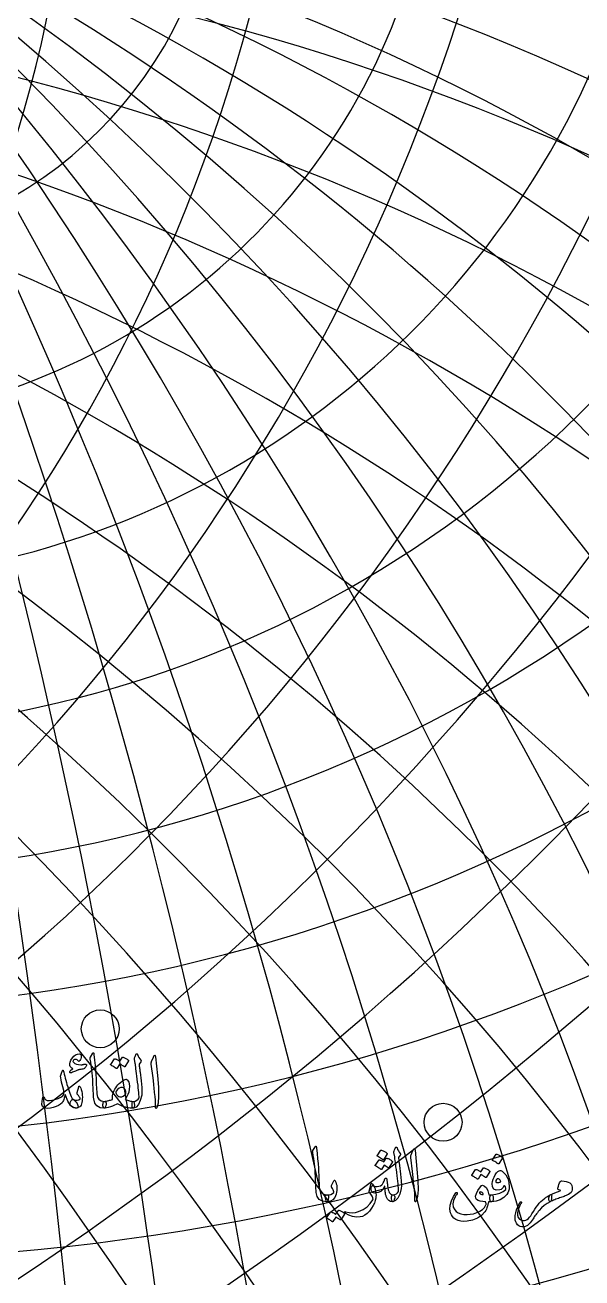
# Model space of a CAD drawing. Header units: millimetres. Extents: x -92 to 92, y -92 to 120.
# Drawn here: x 8.04 to 28.26, y 35.02 to 80.46 of the extents above; entities that cross this region are included whole.
import ezdxf

# ---------------------------------------------------------------- set-up
doc = ezdxf.new("R2010")
doc.units = ezdxf.units.MM
for name, color, linetype in [('ENGRAVE', 7, 'Continuous'), ('ENGRAVE_FINE', 8, 'Continuous'), ('TEXT', 5, 'Continuous')]:
    doc.layers.add(name, color=color, linetype=linetype)

msp = doc.modelspace()

# ---------------------------------------------------------------- linework, layer by layer
at = {"layer": 'ENGRAVE'}
for centre, radius in [((0, 0), 92.5), ((0, 0), 90.23375), ((0, 0), 86.025), ((0, 0), 86.025), ((10.773127171723075, 44.05867304781611), 0.6882), ((23.21578284973521, 40.66995428873545), 0.6882)]:
    msp.add_circle(centre, radius, dxfattribs=at)
for centre, radius, start, end in [((-15.168528515445692, 5.0011889793700714e-15), 87.3520742874712, 279.99999983752946, 80.00000016247054), ((-72.18354577202558, 9.758659094876748e-15), 112.29766206480934, 309.9999999658587, 50.000000034141294), ((-49.66655690703753, 2.7075026651397943e-15), 99.33311381407509, 299.99999995038047, 60.00000004961953), ((-31.31053940275002, 0), 91.5458928772403, 289.99999992129074, 70.00000007870972), ((-236.35174500858395, -1.7136434653381935e-14), 251.52027352402965, 339.99999998957287, 20.00000001042713), ((-148.9996707211126, 2.1097849161522048e-15), 172.04999999999993, 329.99999998346016, 30.000000016539843), ((-102.52060280291674, 5.6538157364751155e-15), 133.8311422056668, 319.9999999759614, 40.00000002403863), ((0, 87.35207428747125), 15.168528515445729, 189.9999998375299, 350.0000001624701), ((0, 91.54589287724035), 31.310539402750052, 199.99999992129074, 340.00000007870926), ((0, 99.33311381407499), 49.66655690703743, 209.99999995038047, 330.00000004962), ((-4.723730900634919e-15, 112.29766206480933), 72.18354577202557, 219.9999999658587, 320.0000000341413), ((-4.817300315426914e-15, 133.83114220566696), 102.5206028029169, 229.99999997596137, 310.0000000240386), ((-5.626093109739206e-15, 172.0499999999998), 148.99967072111247, 239.99999998346016, 300.00000001653984)]:
    msp.add_arc(centre, radius, start, end, dxfattribs=at)
at = {"layer": 'ENGRAVE_FINE'}
for centre, radius, start, end in [((-7.526212279817645, 8.119422323193695e-15), 86.3536015246665, 274.9999996725535, 85.00000032744651), ((-23.05032927888738, 3.0584866627739177e-15), 89.05963341977744, 284.9999998930846, 75.00000010691542), ((-60.23535347449013, -3.252574430796591e-15), 105.01713399820412, 304.9999999590866, 55.00000004091339), ((-40.114116292783706, 8.991473341385332e-15), 94.91808547874831, 294.9999999385643, 65.00000006143568), ((-321.0496707211125, 1.4094566040685736e-14), 332.3750768260682, 344.99999999232364, 15.000000007676363), ((-184.48120783683453, 2.6454588479979976e-15), 203.55249119069344, 334.9999999866411, 25.000000013358886), ((-122.85643227999053, -1.0298276959598388e-14), 149.98001059330508, 324.9999999799404, 35.00000002005959), ((-86.02499999999996, -1.1723341796468616e-14), 121.65772170314547, 314.99999997135205, 45.000000028647946), ((-39.741436187503396, 91.03672747718139), 49.66655690703753, 233.5833332837135, 353.583333382953), ((-42.01551294562116, 96.24601345049645), 60.23535347449034, 238.5833332924201, 348.5833333742469), ((-6.897616614894542, -3.0111054971237197), 86.35360152466649, 298.5833330058865, 108.58333366078), ((0, 89.05963341977744), 23.050329278887375, 194.99999989308458, 345.0000001069154), ((-44.928324499197046, 102.91846560708598), 72.18354577202545, 243.5833332991922, 343.5833333674748), ((-13.901640084243787, -6.068662150098609), 87.35207428747132, 303.5833331708634, 103.58333349580312), ((-48.67312015238095, 111.49676508595176), 86.02500000000009, 248.58333330468554, 338.583333361981), ((-21.125146129507776, -9.222032361257194), 89.05963341977743, 308.58333322641806, 98.58333344024845), ((6.897616614894488, 3.0111054971236766), 86.35360152466643, 118.58333300588606, 288.58333366078045), ((13.901640084243802, 6.068662150098621), 87.35207428747135, 123.5833331708634, 283.5833334958031), ((21.12514612950774, 9.22203236125717), 89.0596334197774, 128.58333322641806, 278.5833334402489), ((28.695456462856022, 12.526797518899356), 91.54589287724042, 133.58333325462377, 273.58333341204275), ((36.76375110690086, 16.04895418713696), 94.9180854787483, 138.5833332718978, 268.58333339476917), ((45.518363738590764, 19.870718093751716), 99.33311381407516, 143.58333328371396, 263.583333382953), ((55.2044454079305, 24.09910818681059), 105.01713399820419, 148.58333329241964, 258.5833333742469), ((66.15471450018525, 28.87937031206012), 112.29766206480939, 153.5833332991922, 253.58333336747432), ((78.84011867264003, 34.417093321256196), 121.65772170314563, 158.58333330468554, 248.58333336198098), ((93.95799466867241, 41.016694612257176), 133.8311422056669, 163.58333330929486, 243.58333335737166), ((112.59535833364276, 49.15270322460947), 149.9800105933053, 168.5833333132739, 238.58333335339262), ((136.55509121577236, 59.612154281255215), 172.05000000000027, 173.58333331679364, 233.58333334987333), ((169.07318010727076, 73.80769481125694), 203.55249119069325, 178.5833333199746, 228.58333334669192), ((-28.695456462855894, -12.526797518899333), 91.54589287724029, 313.58333325462377, 93.58333341204275), ((-216.61144580020107, -94.5601867434138), 251.52027352402973, 3.5833333229063555, 43.58333334376016), ((-169.07318010727133, -73.80769481125716), 203.55249119069384, 358.5833333199746, 48.583333346691916), ((-136.55509121577225, -59.61215428125522), 172.05000000000015, 353.58333331679364, 53.58333334987333), ((-112.59535833364265, -49.15270322460939), 149.98001059330514, 348.5833333132739, 58.58333335339262), ((-93.95799466867234, -41.01669461225713), 133.83114220566682, 343.58333330929486, 63.58333335737166), ((-78.84011867263983, -34.41709332125613), 121.65772170314541, 338.58333330468554, 68.58333336198143), ((-66.1547145001852, -28.879370312060082), 112.29766206480932, 333.5833332991922, 73.58333336747432), ((-55.204445407930365, -24.099108186810522), 105.01713399820405, 328.58333329241964, 78.58333337424688), ((-45.518363738590594, -19.87071809375166), 99.333113814075, 323.5833332837135, 83.58333338295301), ((-36.7637511069009, -16.04895418713698), 94.91808547874834, 318.5833332718978, 88.58333339476917), ((216.61144580020022, 94.56018674341345), 251.52027352402882, 183.58333332290636, 223.58333334376016), ((294.23532856105226, 128.4463409237675), 332.3750768260687, 188.58333332565712, 218.5833333410094), ((447.12453168464526, 195.18903563692598), 495.3982308124308, 193.58333332828192, 213.5833333383846), ((901.1466799841849, 393.38917677097555), 987.0261819587486, 198.58333333082714, 208.58333333583982), ((-901.1466799841866, -393.3891767709763), 987.0261819587504, 18.583333330827145, 28.583333335839825), ((-447.1245316846461, -195.18903563692638), 495.3982308124318, 13.583333328281924, 33.58333333838459), ((-294.23532856105163, -128.44634092376725), 332.3750768260681, 8.583333325657122, 38.58333334100939), ((0, 94.91808547874842), 40.11411629278382, 204.99999993856432, 335.0000000614357), ((-53.54349213115652, 122.65345113152831), 102.5206028029168, 253.58333330929486, 333.58333335737166), ((-60.00437106553624, 137.45355226620094), 122.85643227999017, 258.5833333132739, 328.5833333533931), ((4.943273563473953e-15, 105.01713399820437), 60.23535347449038, 214.9999999590866, 325.0000000409134), ((-68.83418664251228, 157.68023734527983), 148.99967072111264, 263.58333331679364, 323.5833333498733), ((-81.43778070426366, 186.55161361913161), 184.48120783683498, 268.5833333199746, 318.5833333466919), ((-4.689336718587448e-15, 121.65772170314547), 86.02499999999996, 224.99999997135205, 315.00000002864795), ((-100.62884889351231, 230.51308588444456), 236.35174500858386, 273.58333332290636, 313.58333334376016), ((-132.97743721920946, 304.6148270943921), 321.0496707211132, 278.5833333256571, 308.5833333410094), ((0, 149.98001059330494), 122.85643227999037, 234.9999999799404, 305.0000000200596), ((-198.20014113404963, 454.0221482995396), 487.872018532613, 283.5833333282819, 303.5833333383846), ((-394.89185951755303, 904.5889139044538), 983.2702493450466, 288.58333333082714, 298.5833333358398), ((3.220694911988998e-15, 203.55249119069376), 184.48120783683484, 244.99999998664111, 295.0000000133589)]:
    msp.add_arc(centre, radius, start, end, dxfattribs=at)
at = {"layer": 'TEXT'}
for points in [[(10.504, 43.1748), (10.5093, 43.1832), (10.5144, 43.1887), (10.519, 43.1915), (10.5234, 43.1915), (10.53, 43.1878), (10.5359, 43.1769), (10.5411, 43.1587), (10.5456, 43.1332), (10.5685, 42.926), (10.5872, 42.7343), (10.6018, 42.5583), (10.6122, 42.3978), (10.6189, 42.2606), (10.625, 42.1377), (10.6306, 42.0289), (10.6358, 41.9344), (10.6402, 41.8541), (10.6437, 41.788), (10.6464, 41.7362), (10.6483, 41.6985), (10.6729, 41.5858), (10.7273, 41.5029), (10.8116, 41.4498), (10.9258, 41.4266), (10.9575, 41.4183), (10.9778, 41.3988), (10.9866, 41.3683), (10.984, 41.3267), (10.971, 41.2611), (10.957, 41.2143), (10.9419, 41.1862), (10.9258, 41.1768), (10.7651, 41.198), (10.6469, 41.2615), (10.5709, 41.3673), (10.5373, 41.5154), (10.532, 41.5862), (10.5272, 41.6573), (10.5229, 41.7285), (10.5192, 41.7998), (10.5158, 41.8714), (10.5126, 41.9431), (10.5096, 42.015), (10.5067, 42.087), (10.5015, 42.2245), (10.4942, 42.3482), (10.4849, 42.4583), (10.4734, 42.5546), (10.4599, 42.6472), (10.4443, 42.7458), (10.4266, 42.8504), (10.4068, 42.9612), (10.4042, 42.9811), (10.4047, 42.9993), (10.4084, 43.0158), (10.4152, 43.0305)], [(10.1737, 42.6087), (10.1376, 42.602), (10.104, 42.5956), (10.073, 42.5895), (10.0447, 42.5838), (10.0191, 42.5782), (9.9965, 42.5727), (9.9768, 42.5671), (9.9601, 42.5616), (9.9431, 42.5552), (9.9226, 42.5473), (9.8987, 42.5379), (9.8713, 42.5269), (9.8404, 42.5141), (9.806, 42.4995), (9.7682, 42.4829), (9.727, 42.4644), (9.7101, 42.4589), (9.6957, 42.4589), (9.6838, 42.4644), (9.6742, 42.4755), (9.6685, 42.5028), (9.6846, 42.5345), (9.7226, 42.5708), (9.7825, 42.6115), (9.7367, 42.6375), (9.702, 42.6656), (9.6784, 42.6958), (9.6659, 42.7281), (9.6635, 42.7889), (9.6784, 42.855), (9.7106, 42.9263), (9.7603, 43.0028), (9.8194, 43.0713), (9.8803, 43.1186), (9.9429, 43.1448), (10.0072, 43.1499), (10.0431, 43.1408), (10.0676, 43.1221), (10.0806, 43.0937), (10.0822, 43.0555), (10.0759, 43.0142), (10.0655, 42.9764), (10.0509, 42.9421), (10.0322, 42.9112), (10.0135, 42.8895), (9.9961, 42.88), (9.9802, 42.8826), (9.9656, 42.8973), (9.949, 42.9194), (9.9295, 42.9355), (9.9073, 42.9457), (9.8824, 42.9501), (9.8562, 42.9501), (9.8331, 42.9445), (9.8132, 42.9334), (9.7963, 42.9168), (9.784, 42.8966), (9.7804, 42.8779), (9.7854, 42.8606), (9.7991, 42.8446), (9.8504, 42.8066), (9.9129, 42.7787), (9.9864, 42.7608), (10.0711, 42.753), (10.0784, 42.7533), (10.0867, 42.7541), (10.0958, 42.7554), (10.1057, 42.7572), (10.1166, 42.7594), (10.1283, 42.7617), (10.1409, 42.7642), (10.1543, 42.7669), (10.1689, 42.7696), (10.1821, 42.7721), (10.1938, 42.7745), (10.2043, 42.7766), (10.2134, 42.7784), (10.2216, 42.7797), (10.2287, 42.7805), (10.2348, 42.7808), (10.2462, 42.7796), (10.2556, 42.7759), (10.2629, 42.7699), (10.2681, 42.7614), (10.2714, 42.7532), (10.2729, 42.7454), (10.2728, 42.7379), (10.2709, 42.7308), (10.244, 42.6805), (10.2188, 42.6434), (10.1954, 42.6195), (10.1737, 42.6087)], [(11.5779, 43.0278), (11.5813, 43.0312), (11.5862, 43.0333), (11.5924, 43.034), (11.6001, 43.0333), (11.6274, 43.0231), (11.6538, 43.0118), (11.6794, 42.9995), (11.7041, 42.9861), (11.7282, 42.9716), (11.7517, 42.9556), (11.7746, 42.9383), (11.7971, 42.9195), (11.8014, 42.9138), (11.8033, 42.9077), (11.8028, 42.9013), (11.7999, 42.8946), (11.6667, 42.6837), (11.663, 42.6809), (11.6577, 42.6809), (11.6505, 42.6837), (11.6417, 42.6892), (11.6356, 42.6943), (11.6257, 42.7014), (11.612, 42.7103), (11.5945, 42.7211), (11.573, 42.734), (11.5474, 42.7492), (11.5175, 42.7667), (11.4835, 42.7863), (11.3781, 42.6226), (11.3732, 42.6176), (11.367, 42.6164), (11.3593, 42.619), (11.3503, 42.6254), (11.3425, 42.6309), (11.3302, 42.6393), (11.3134, 42.6504), (11.2921, 42.6642), (11.2659, 42.6809), (11.2345, 42.7003), (11.1979, 42.7225), (11.1561, 42.7475), (11.1517, 42.7516), (11.1498, 42.7558), (11.1504, 42.76), (11.1533, 42.7641), (11.2893, 42.9667), (11.2927, 42.9702), (11.2976, 42.9723), (11.3038, 42.973), (11.3115, 42.9723), (11.3347, 42.9647), (11.3573, 42.956), (11.3791, 42.946), (11.4003, 42.9348), (11.4207, 42.9226), (11.4405, 42.9095), (11.4596, 42.8955), (11.478, 42.8807)], [(12.0191, 43.0083), (12.0378, 43.0536), (12.0524, 43.0895), (12.0628, 43.116), (12.0691, 43.1332), (12.0739, 43.1441), (12.0802, 43.1519), (12.0878, 43.1566), (12.0968, 43.1582), (12.107, 43.1565), (12.1155, 43.1512), (12.1223, 43.1426), (12.1273, 43.1304), (12.1504, 43.0709), (12.178, 43.0174), (12.2101, 42.9697), (12.2467, 42.9279), (12.2569, 42.9145), (12.2598, 42.8994), (12.2555, 42.8826), (12.2439, 42.864), (12.1828, 42.778), (12.187, 42.7395), (12.1912, 42.7017), (12.1953, 42.6646), (12.1995, 42.6282), (12.2036, 42.5924), (12.2078, 42.5574), (12.212, 42.5231), (12.2161, 42.4894), (12.2545, 42.1779), (12.2779, 41.9344), (12.2864, 41.7589), (12.28, 41.6514), (12.2276, 41.4562), (12.1592, 41.3121), (12.0749, 41.219), (11.9747, 41.1768), (11.9719, 41.1768), (11.9692, 41.1768), (11.9664, 41.1768), (11.9636, 41.1768), (11.9471, 41.1924), (11.9365, 41.2282), (11.9319, 41.284), (11.9331, 41.36), (11.9357, 41.3881), (11.9435, 41.4085), (11.9565, 41.4214), (11.9747, 41.4266), (12.0451, 41.4406), (12.1037, 41.4661), (12.1506, 41.5031), (12.1856, 41.5515), (12.1833, 41.6096), (12.179, 41.6756), (12.1729, 41.7497), (12.1648, 41.8317), (12.155, 41.9214), (12.1436, 42.0184), (12.1307, 42.1226), (12.1162, 42.2341), (12.1029, 42.3437), (12.0906, 42.4422), (12.0793, 42.5296), (12.0691, 42.606), (12.0602, 42.6712), (12.0531, 42.7253), (12.0477, 42.7683), (12.0441, 42.8002), (12.0163, 42.9584), (12.0155, 42.974), (12.0156, 42.9875), (12.0168, 42.999), (12.0191, 43.0083)], [(12.7073, 43.0361), (12.7338, 43.0874), (12.7552, 43.1055), (12.7713, 43.0902), (12.7822, 43.0416), (12.8461, 42.3618), (12.884, 41.9445), (12.8925, 41.6111), (12.8715, 41.3617), (12.8211, 41.1963), (12.8119, 41.1827), (12.8037, 41.1754), (12.7966, 41.1744), (12.7906, 41.1796), (12.7857, 41.1878), (12.7822, 41.1983), (12.7801, 41.2113), (12.7795, 41.2268), (12.7795, 41.347), (12.7739, 41.4745), (12.7628, 41.6092), (12.7462, 41.7513), (12.7425, 41.7884), (12.7316, 41.8886), (12.7134, 42.052), (12.6879, 42.2785), (12.6268, 42.7808), (12.6254, 42.8075), (12.6268, 42.8321), (12.631, 42.8547), (12.6379, 42.8751)], [(9.4495, 42.4922), (9.4654, 42.4194), (9.4828, 42.3455), (9.5015, 42.2703), (9.5216, 42.1939), (9.5431, 42.1159), (9.566, 42.036), (9.5903, 41.9543), (9.616, 41.8706), (9.6678, 41.72), (9.7152, 41.607), (9.758, 41.5313), (9.7963, 41.4932), (9.8298, 41.4705), (9.8636, 41.4384), (9.8978, 41.3969), (9.9323, 41.3461), (9.9649, 41.2832), (9.9739, 41.2358), (9.9594, 41.2041), (9.9212, 41.1879), (9.7979, 41.2004), (9.6888, 41.2823), (9.5939, 41.4335), (9.5133, 41.6541), (9.5115, 41.6578), (9.5091, 41.6604), (9.506, 41.6619), (9.5022, 41.6625), (9.4994, 41.6619), (9.4966, 41.6604), (9.4939, 41.6578), (9.4911, 41.6541), (9.4833, 41.6184), (9.4737, 41.5806), (9.4625, 41.5407), (9.4495, 41.4987), (9.4352, 41.459), (9.4203, 41.4259), (9.4047, 41.3994), (9.3884, 41.3794), (9.3298, 41.3282), (9.2566, 41.283), (9.1688, 41.2436), (9.0665, 41.2101), (8.9624, 41.1853), (8.8723, 41.1748), (8.7959, 41.1784), (8.7335, 41.1963), (8.6801, 41.241), (8.6558, 41.3197), (8.6607, 41.4325), (8.6947, 41.5792), (8.6979, 41.5841), (8.7023, 41.5875), (8.7077, 41.5896), (8.7141, 41.5903), (8.7217, 41.5894), (8.728, 41.5868), (8.7328, 41.5825), (8.7363, 41.5764), (8.7495, 41.5457), (8.764, 41.5202), (8.78, 41.4999), (8.7973, 41.4849), (8.8514, 41.4647), (8.925, 41.4599), (9.0179, 41.4703), (9.1303, 41.496), (9.2502, 41.5345), (9.3433, 41.5778), (9.4097, 41.626), (9.4495, 41.6791), (9.456, 41.7329), (9.4453, 41.8248), (9.4172, 41.9549), (9.3718, 42.1231), (9.3499, 42.2117), (9.3371, 42.2834), (9.3332, 42.338), (9.3385, 42.3756), (9.3912, 42.5255), (9.3969, 42.5413), (9.403, 42.5525), (9.4094, 42.5593), (9.4162, 42.5616), (9.4245, 42.5572), (9.4328, 42.5442), (9.4411, 42.5225), (9.4495, 42.4922)], [(10.01, 41.5959), (9.9937, 41.6231), (9.9781, 41.6465), (9.9632, 41.6661), (9.949, 41.6819), (9.9387, 41.6954), (9.933, 41.711), (9.9318, 41.7287), (9.9351, 41.7485), (9.9934, 41.9594), (10.0015, 41.9778), (10.0121, 41.983), (10.0251, 41.975), (10.0405, 41.9538), (10.0638, 41.9089), (10.0835, 41.8546), (10.0998, 41.791), (10.1127, 41.718), (10.1201, 41.6479), (10.1231, 41.5792), (10.1215, 41.5119), (10.1155, 41.446), (10.1056, 41.3886), (10.0926, 41.3385), (10.0764, 41.2956), (10.0572, 41.2601), (10.0334, 41.2337), (10.001, 41.2129), (9.9599, 41.1976), (9.9101, 41.1879), (9.8591, 41.186), (9.8116, 41.1942), (9.7675, 41.2124), (9.727, 41.2407), (9.6956, 41.2766), (9.6791, 41.3177), (9.6775, 41.364), (9.6909, 41.4155), (9.7122, 41.4576), (9.7374, 41.4842), (9.7663, 41.4951), (9.7991, 41.4904), (9.8747, 41.4722), (9.9406, 41.4703), (9.9968, 41.4847), (10.0433, 41.5154), (10.0443, 41.5235), (10.0391, 41.5397), (10.0277, 41.5638), (10.01, 41.5959)], [(11.7111, 42.2286), (11.7151, 42.2285), (11.7187, 42.2282), (11.722, 42.2278), (11.725, 42.2272), (11.7277, 42.2264), (11.7305, 42.2254), (11.7333, 42.2243), (11.7361, 42.223), (11.7664, 42.1979), (11.7909, 42.164), (11.8094, 42.1215), (11.8221, 42.0704), (11.8327, 41.9665), (11.8283, 41.8657), (11.8091, 41.7681), (11.7749, 41.6736), (11.7648, 41.6514), (11.7541, 41.6292), (11.7426, 41.607), (11.7305, 41.5848), (11.7177, 41.5626), (11.7041, 41.5404), (11.6899, 41.5182), (11.675, 41.496), (11.7173, 41.4815), (11.7583, 41.4686), (11.7978, 41.4572), (11.836, 41.4474), (11.8727, 41.4393), (11.9081, 41.4332), (11.9421, 41.4289), (11.9747, 41.4266), (11.9872, 41.4222), (11.9969, 41.4092), (12.0038, 41.3876), (12.008, 41.3572), (12.0122, 41.2804), (12.008, 41.2247), (11.9955, 41.1902), (11.9747, 41.1768), (11.8557, 41.1775), (11.7208, 41.2046), (11.5699, 41.258), (11.4031, 41.3378), (11.347, 41.3114), (11.2844, 41.2851), (11.2152, 41.2587), (11.1394, 41.2323), (11.0636, 41.2081), (11.0028, 41.1907), (10.9568, 41.1803), (10.9258, 41.1768), (10.9101, 41.1807), (10.8966, 41.1921), (10.8852, 41.2112), (10.8758, 41.2379), (10.8722, 41.2531), (10.8699, 41.2684), (10.8688, 41.2837), (10.8689, 41.2989), (10.8698, 41.3142), (10.8713, 41.3295), (10.8733, 41.3447), (10.8758, 41.36), (10.8841, 41.3881), (10.8952, 41.4085), (10.9091, 41.4214), (10.9258, 41.4266), (10.9655, 41.4338), (11.0041, 41.4415), (11.0418, 41.4497), (11.0784, 41.4585), (11.1143, 41.4678), (11.1498, 41.4776), (11.185, 41.4879), (11.2199, 41.4987), (11.2147, 41.561), (11.2185, 41.6257), (11.2313, 41.6928), (11.2532, 41.7624), (11.2774, 41.8184), (11.3056, 41.8727), (11.3378, 41.9252), (11.3739, 41.976), (11.4144, 42.0251), (11.4596, 42.0725), (11.5095, 42.1181), (11.564, 42.162), (11.6065, 42.1911), (11.6452, 42.2119), (11.68, 42.2244), (11.7111, 42.2286)], [(11.5862, 41.9344), (11.5212, 41.9308), (11.4592, 41.906), (11.4005, 41.86), (11.3448, 41.7929), (11.3352, 41.7707), (11.3371, 41.7429), (11.3505, 41.7096), (11.3753, 41.6708), (11.4081, 41.6344), (11.4426, 41.6083), (11.4788, 41.5927), (11.5168, 41.5875), (11.5585, 41.5943), (11.6029, 41.6146), (11.65, 41.6484), (11.7, 41.6958), (11.696, 41.7887), (11.6757, 41.8595), (11.6391, 41.908), (11.5862, 41.9344)], [(18.5801, 39.7861), (18.5855, 39.7944), (18.5906, 39.8), (18.5952, 39.8028), (18.5996, 39.8028), (18.6062, 39.7991), (18.6121, 39.7882), (18.6173, 39.77), (18.6218, 39.7445), (18.6447, 39.5372), (18.6634, 39.3456), (18.678, 39.1695), (18.6884, 39.0091), (18.695, 38.8719), (18.7012, 38.749), (18.7068, 38.6402), (18.712, 38.5457), (18.7164, 38.4654), (18.7199, 38.3993), (18.7226, 38.3475), (18.7244, 38.3098), (18.7491, 38.1971), (18.8035, 38.1142), (18.8878, 38.0611), (19.0019, 38.0379), (19.0337, 38.0295), (19.054, 38.0101), (19.0628, 37.9796), (19.0602, 37.938), (19.0472, 37.8724), (19.0332, 37.8256), (19.0181, 37.7975), (19.0019, 37.7881), (18.8413, 37.8093), (18.7231, 37.8728), (18.6471, 37.9786), (18.6134, 38.1267), (18.6082, 38.1975), (18.6034, 38.2685), (18.5991, 38.3397), (18.5954, 38.4111), (18.592, 38.4826), (18.5888, 38.5544), (18.5858, 38.6263), (18.5829, 38.6983), (18.5777, 38.8358), (18.5704, 38.9595), (18.5611, 39.0696), (18.5496, 39.1659), (18.5361, 39.2584), (18.5205, 39.357), (18.5028, 39.4617), (18.483, 39.5724), (18.4804, 39.5924), (18.4809, 39.6106), (18.4846, 39.6271), (18.4913, 39.6418)], [(20.9611, 39.6557), (20.9646, 39.6592), (20.9694, 39.6612), (20.9757, 39.6619), (20.9833, 39.6612), (21.0106, 39.651), (21.0371, 39.6397), (21.0626, 39.6274), (21.0874, 39.6141), (21.1114, 39.5995), (21.1349, 39.5835), (21.1579, 39.5662), (21.1803, 39.5475), (21.1859, 39.5407), (21.1886, 39.5343), (21.1886, 39.5282), (21.1859, 39.5225), (21.0527, 39.3116), (21.0478, 39.3078), (21.0416, 39.3074), (21.0339, 39.3106), (21.0249, 39.3171), (21.0171, 39.3227), (21.0048, 39.331), (20.988, 39.3421), (20.9666, 39.356), (20.9405, 39.3726), (20.9091, 39.3921), (20.8725, 39.4143), (20.8307, 39.4392), (20.8251, 39.4434), (20.8223, 39.4476), (20.8223, 39.4517), (20.8251, 39.4559)], [(21.4356, 39.6196), (21.4544, 39.6649), (21.4689, 39.7008), (21.4793, 39.7273), (21.4856, 39.7445), (21.4904, 39.7554), (21.4967, 39.7632), (21.5043, 39.7679), (21.5133, 39.7695), (21.5236, 39.7677), (21.5321, 39.7625), (21.5388, 39.7539), (21.5438, 39.7417), (21.5669, 39.6822), (21.5945, 39.6286), (21.6266, 39.5809), (21.6632, 39.5391), (21.6734, 39.5258), (21.6764, 39.5107), (21.672, 39.4939), (21.6604, 39.4753), (21.5993, 39.3893), (21.6035, 39.3508), (21.6077, 39.313), (21.6118, 39.2759), (21.616, 39.2394), (21.6202, 39.2037), (21.6243, 39.1687), (21.6285, 39.1343), (21.6326, 39.1007), (21.671, 38.7892), (21.6944, 38.5457), (21.7029, 38.3702), (21.6965, 38.2626), (21.6441, 38.0675), (21.5758, 37.9234), (21.4915, 37.8303), (21.3912, 37.7881), (21.3884, 37.7881), (21.3857, 37.7881), (21.3829, 37.7881), (21.3801, 37.7881), (21.3636, 37.8037), (21.3531, 37.8395), (21.3484, 37.8953), (21.3496, 37.9713), (21.3522, 37.9994), (21.36, 38.0198), (21.373, 38.0327), (21.3912, 38.0379), (21.4616, 38.0519), (21.5203, 38.0774), (21.5671, 38.1144), (21.6021, 38.1627), (21.5998, 38.2208), (21.5955, 38.2869), (21.5894, 38.361), (21.5813, 38.443), (21.5715, 38.5327), (21.5601, 38.6296), (21.5472, 38.7339), (21.5327, 38.8454), (21.5194, 38.955), (21.5071, 39.0535), (21.4958, 39.1409), (21.4856, 39.2172), (21.4767, 39.2825), (21.4696, 39.3366), (21.4642, 39.3796), (21.4606, 39.4115), (21.4328, 39.5697), (21.432, 39.5853), (21.4322, 39.5988), (21.4334, 39.6103), (21.4356, 39.6196)], [(22.1238, 39.6474), (22.1504, 39.6987), (22.1717, 39.7167), (22.1878, 39.7015), (22.1987, 39.6529), (22.2626, 38.973), (22.3006, 38.5558), (22.3091, 38.2224), (22.2881, 37.973), (22.2376, 37.8075), (22.2284, 37.794), (22.2203, 37.7867), (22.2131, 37.7857), (22.2071, 37.7909), (22.2022, 37.799), (22.1987, 37.8096), (22.1967, 37.8226), (22.196, 37.8381), (22.196, 37.9583), (22.1904, 38.0857), (22.1793, 38.2205), (22.1627, 38.3625), (22.159, 38.3997), (22.1481, 38.4999), (22.1299, 38.6633), (22.1044, 38.8898), (22.0433, 39.3921), (22.042, 39.4188), (22.0433, 39.4434), (22.0475, 39.466), (22.0544, 39.4864)], [(21.1526, 39.3671), (21.156, 39.3706), (21.1609, 39.3726), (21.1671, 39.3733), (21.1748, 39.3726), (21.2021, 39.3624), (21.2285, 39.3511), (21.2541, 39.3388), (21.2788, 39.3255), (21.3029, 39.3109), (21.3264, 39.2949), (21.3493, 39.2776), (21.3718, 39.2589), (21.3761, 39.2531), (21.378, 39.2471), (21.3775, 39.2407), (21.3746, 39.2339), (21.2414, 39.023), (21.2377, 39.0202), (21.2324, 39.0202), (21.2252, 39.023), (21.2164, 39.0285), (21.2106, 39.0324), (21.2015, 39.0383), (21.1891, 39.0462), (21.1734, 39.0563), (21.1544, 39.0683), (21.1321, 39.082), (21.1065, 39.0974), (21.0776, 39.1146), (20.9805, 38.9592), (20.9757, 38.9554), (20.9694, 38.955), (20.9618, 38.9581), (20.9528, 38.9647), (20.945, 38.9703), (20.9327, 38.9786), (20.9158, 38.9897), (20.8945, 39.0036), (20.8683, 39.0202), (20.8369, 39.0396), (20.8003, 39.0618), (20.7585, 39.0868), (20.7542, 39.091), (20.7523, 39.0951), (20.7528, 39.0993), (20.7557, 39.1035), (20.8917, 39.3033), (20.8952, 39.3067), (20.9, 39.3088), (20.9063, 39.3095), (20.9139, 39.3088), (20.9333, 39.3016), (20.9524, 39.2939), (20.9714, 39.2857), (20.9902, 39.2769), (21.0087, 39.2675), (21.0267, 39.2571), (21.0441, 39.2459), (21.061, 39.2339)], [(25.1458, 39.5086), (25.1493, 39.5121), (25.1541, 39.5142), (25.1604, 39.5149), (25.168, 39.5142), (25.2219, 39.4923), (25.2728, 39.4656), (25.3204, 39.434), (25.365, 39.3976), (25.3694, 39.3921), (25.3713, 39.3865), (25.3707, 39.381), (25.3678, 39.3754), (25.2374, 39.1645), (25.2325, 39.1595), (25.2263, 39.1583), (25.2186, 39.1609), (25.2096, 39.1673), (25.2018, 39.1728), (25.1895, 39.1812), (25.1727, 39.1923), (25.1513, 39.2061), (25.1252, 39.2228), (25.0938, 39.2422), (25.0572, 39.2644), (25.0154, 39.2894), (25.0098, 39.2936), (25.007, 39.2977), (25.007, 39.3019), (25.0098, 39.306)], [(21.1415, 38.6456), (21.1538, 38.6407), (21.163, 38.6317), (21.169, 38.6185), (21.172, 38.6012), (21.1736, 38.5891), (21.1758, 38.5724), (21.1785, 38.551), (21.1817, 38.5249), (21.1854, 38.4943), (21.1897, 38.4593), (21.1945, 38.42), (21.1997, 38.3764), (21.2108, 38.2932), (21.2247, 38.2238), (21.2414, 38.1683), (21.2608, 38.1267), (21.2846, 38.0941), (21.3142, 38.0684), (21.3498, 38.0497), (21.3912, 38.0379), (21.4299, 38.025), (21.4544, 38.0032), (21.4646, 37.9723), (21.4606, 37.9324), (21.4439, 37.8693), (21.4273, 37.8242), (21.4106, 37.7971), (21.394, 37.7881), (21.3127, 37.7985), (21.2462, 37.8297), (21.1947, 37.8818), (21.1581, 37.9546), (21.1513, 37.9776), (21.1446, 38.0021), (21.1381, 38.0282), (21.1318, 38.0559), (21.1259, 38.0853), (21.121, 38.1166), (21.1169, 38.1498), (21.1137, 38.1849), (21.111, 38.2191), (21.1085, 38.2495), (21.1062, 38.276), (21.104, 38.2987), (21.1022, 38.3173), (21.1009, 38.3313), (21.1001, 38.3409), (21.0998, 38.3459), (21.0997, 38.3482), (21.0992, 38.3497), (21.0983, 38.3503), (21.0971, 38.3501), (21.0955, 38.3488), (21.0936, 38.3462), (21.0913, 38.3425), (21.0887, 38.3376), (21.0327, 38.2375), (20.9562, 38.1648), (20.8593, 38.1196), (20.7419, 38.1017), (20.6919, 38.1074), (20.6531, 38.1274), (20.6253, 38.1615), (20.6087, 38.2099), (20.6035, 38.2538), (20.6045, 38.2911), (20.6118, 38.3218), (20.6253, 38.3459), (20.642, 38.3627), (20.6586, 38.3716), (20.6753, 38.3724), (20.6919, 38.3653), (20.7063, 38.3556), (20.719, 38.3487), (20.7299, 38.3445), (20.7391, 38.3431), (20.8194, 38.3403), (20.8883, 38.3487), (20.9457, 38.3681), (20.9916, 38.3986), (21.0185, 38.4281), (21.0464, 38.4749), (21.0754, 38.5391), (21.1054, 38.6206), (21.1108, 38.6336), (21.1186, 38.6421), (21.1288, 38.6461), (21.1415, 38.6456)], [(24.6851, 39.0147), (24.6886, 39.0181), (24.6935, 39.0202), (24.6997, 39.0209), (24.7073, 39.0202), (24.7347, 39.01), (24.7611, 38.9987), (24.7867, 38.9864), (24.8114, 38.973), (24.8354, 38.9585), (24.8589, 38.9425), (24.8819, 38.9252), (24.9044, 38.9064), (24.9087, 38.9007), (24.9106, 38.8946), (24.9101, 38.8882), (24.9071, 38.8815), (24.7739, 38.6706), (24.7703, 38.6678), (24.7649, 38.6678), (24.7578, 38.6706), (24.749, 38.6761), (24.7429, 38.6812), (24.733, 38.6883), (24.7193, 38.6972), (24.7018, 38.708), (24.6803, 38.721), (24.6546, 38.7361), (24.6248, 38.7536), (24.5908, 38.7732), (24.4853, 38.6095), (24.4805, 38.6045), (24.4742, 38.6033), (24.4666, 38.6059), (24.4576, 38.6123), (24.4498, 38.6178), (24.4375, 38.6262), (24.4207, 38.6373), (24.3993, 38.6511), (24.3731, 38.6678), (24.3417, 38.6872), (24.3051, 38.7094), (24.2633, 38.7344), (24.259, 38.7386), (24.2571, 38.7427), (24.2576, 38.7469), (24.2606, 38.751), (24.3965, 38.9536), (24.4, 38.9571), (24.4049, 38.9592), (24.4111, 38.9599), (24.4187, 38.9592), (24.442, 38.9516), (24.4645, 38.9429), (24.4864, 38.9329), (24.5075, 38.9217), (24.528, 38.9095), (24.5478, 38.8964), (24.5669, 38.8824), (24.5852, 38.8676)], [(25.2929, 38.9231), (25.3119, 38.9203), (25.3331, 38.912), (25.3563, 38.8981), (25.3817, 38.8787), (25.4901, 38.7632), (25.5655, 38.6331), (25.608, 38.4885), (25.6175, 38.3292), (25.609, 38.2463), (25.5919, 38.1725), (25.566, 38.1076), (25.5315, 38.0517), (25.4197, 37.9364), (25.2894, 37.854), (25.1408, 37.8046), (24.9737, 37.7881), (24.9569, 37.7921), (24.9425, 37.8041), (24.9306, 37.824), (24.921, 37.8519), (24.9175, 37.8674), (24.9151, 37.8832), (24.914, 37.8993), (24.9141, 37.9158), (24.915, 37.9321), (24.9165, 37.9477), (24.9185, 37.9626), (24.921, 37.9768), (24.9285, 38.0014), (24.9398, 38.0198), (24.9548, 38.032), (24.9737, 38.0379), (25.1364, 38.0597), (25.2776, 38.1003), (25.3973, 38.1596), (25.4954, 38.2377), (25.4908, 38.2767), (25.485, 38.3077), (25.4783, 38.3308), (25.4705, 38.3459), (25.4611, 38.3589), (25.4524, 38.3674), (25.4445, 38.3714), (25.4372, 38.3709), (25.4321, 38.3691), (25.4282, 38.3667), (25.4252, 38.3636), (25.4233, 38.3598), (25.3966, 38.305), (25.3636, 38.2626), (25.3244, 38.2328), (25.279, 38.2155), (25.147, 38.2052), (25.0563, 38.2411), (25.0069, 38.3232), (24.9987, 38.4513), (25.0098, 38.5249), (25.032, 38.6012), (25.0653, 38.6803), (25.1097, 38.7621), (25.1565, 38.8326), (25.2027, 38.8829), (25.2481, 38.913), (25.2929, 38.9231)], [(25.2013, 38.6234), (25.1737, 38.6156), (25.152, 38.5949), (25.1363, 38.5615), (25.1264, 38.5152), (25.1265, 38.5079), (25.1271, 38.5027), (25.1279, 38.4996), (25.1291, 38.4985), (25.1571, 38.4918), (25.1853, 38.4881), (25.214, 38.4876), (25.2429, 38.4902), (25.2684, 38.4956), (25.2894, 38.5034), (25.3059, 38.5136), (25.3178, 38.5263), (25.2866, 38.5708), (25.2568, 38.6019), (25.2284, 38.6194), (25.2013, 38.6234)], [(19.1684, 38.3736), (19.2461, 38.5457), (19.2576, 38.5646), (19.2697, 38.5714), (19.2826, 38.566), (19.2961, 38.5485), (19.3211, 38.496), (19.3405, 38.4413), (19.3544, 38.3843), (19.3627, 38.3251), (19.3653, 38.2632), (19.362, 38.1985), (19.3528, 38.1307), (19.3377, 38.0601), (19.2918, 37.9411), (19.2205, 37.8561), (19.1239, 37.8051), (19.0019, 37.7881), (18.9879, 37.797), (18.9735, 37.8235), (18.9588, 37.8677), (18.9437, 37.9296), (18.9393, 37.9628), (18.9402, 37.99), (18.9463, 38.0113), (18.9575, 38.0268), (18.9666, 38.0327), (18.977, 38.0365), (18.9888, 38.0382), (19.0019, 38.0379), (19.0788, 38.0403), (19.1456, 38.0559), (19.2023, 38.0847), (19.2489, 38.1267), (19.251, 38.13), (19.2517, 38.1343), (19.251, 38.1397), (19.2489, 38.1461), (19.238, 38.1853), (19.2219, 38.2252), (19.2005, 38.2658), (19.174, 38.307), (19.1653, 38.3227), (19.1615, 38.339), (19.1625, 38.356), (19.1684, 38.3736)], [(19.6596, 37.3774), (19.6509, 37.3831), (19.6444, 37.3892), (19.6398, 37.3956), (19.6374, 37.4024), (19.6369, 37.4079), (19.6381, 37.4135), (19.6411, 37.419), (19.6457, 37.4246), (19.6506, 37.4279), (19.6568, 37.4294), (19.6645, 37.4293), (19.6735, 37.4274), (19.8031, 37.3984), (19.9253, 37.3892), (20.0403, 37.3998), (20.148, 37.4301), (20.3147, 37.5101), (20.4567, 37.6084), (20.5742, 37.7252), (20.6669, 37.8603), (20.6682, 37.8629), (20.6694, 37.8651), (20.6703, 37.867), (20.6711, 37.8686), (20.6717, 37.87), (20.6721, 37.8714), (20.6724, 37.8728), (20.6725, 37.8741), (20.6637, 37.93), (20.6371, 37.9949), (20.5929, 38.0687), (20.531, 38.1516), (20.5287, 38.1568), (20.5275, 38.1614), (20.5273, 38.1652), (20.5282, 38.1683), (20.6087, 38.4513), (20.6175, 38.4619), (20.633, 38.4548), (20.655, 38.43), (20.6836, 38.3875), (20.7188, 38.3232), (20.7467, 38.2522), (20.7674, 38.1747), (20.7807, 38.0906), (20.7833, 38.0431), (20.78, 37.9838), (20.7708, 37.9126), (20.7557, 37.8297), (20.7289, 37.7406), (20.6843, 37.648), (20.622, 37.5519), (20.5421, 37.4523), (20.4559, 37.3639), (20.3721, 37.2983), (20.2908, 37.2557), (20.2118, 37.2359), (20.0722, 37.2333), (19.9337, 37.256), (19.7961, 37.3041), (19.6596, 37.3774)], [(24.6407, 38.3875), (24.7209, 38.3584), (24.7864, 38.2904), (24.8374, 38.1836), (24.8738, 38.0379), (24.9765, 38.0379), (24.9954, 38.0341), (25.0105, 38.0226), (25.0218, 38.0035), (25.0292, 37.9768), (25.0318, 37.9614), (25.0338, 37.9456), (25.0352, 37.9295), (25.0362, 37.913), (25.0363, 37.8965), (25.0351, 37.8804), (25.0328, 37.8646), (25.0292, 37.8492), (25.0197, 37.8225), (25.0077, 37.8034), (24.9933, 37.7919), (24.9765, 37.7881), (24.8683, 37.7881), (24.8666, 37.7809), (24.8641, 37.7704), (24.861, 37.7566), (24.8572, 37.7396), (24.8523, 37.719), (24.8461, 37.6948), (24.8385, 37.667), (24.8294, 37.6355), (24.809, 37.5715), (24.7864, 37.5155), (24.7618, 37.4674), (24.7351, 37.4274), (24.6125, 37.2954), (24.4638, 37.1936), (24.2892, 37.1219), (24.0885, 37.0805), (23.9732, 37.0744), (23.8658, 37.084), (23.7664, 37.1091), (23.675, 37.1499), (23.6104, 37.1957), (23.5578, 37.2498), (23.5174, 37.3122), (23.4891, 37.383), (23.4667, 37.5198), (23.4773, 37.6639), (23.5209, 37.8153), (23.5973, 37.974), (23.6778, 38.11), (23.6837, 38.1185), (23.6903, 38.1246), (23.6976, 38.1282), (23.7056, 38.1294), (23.7132, 38.1282), (23.7194, 38.1246), (23.7243, 38.1185), (23.7278, 38.11), (23.7297, 38.1019), (23.7299, 38.0941), (23.7283, 38.0866), (23.725, 38.0795), (23.7011, 38.0405), (23.682, 38.0094), (23.6678, 37.9864), (23.6584, 37.9713), (23.5968, 37.8372), (23.5731, 37.7125), (23.5871, 37.5972), (23.639, 37.4912), (23.6938, 37.4312), (23.7666, 37.3844), (23.8575, 37.3507), (23.9664, 37.3302), (24.0845, 37.3238), (24.203, 37.3323), (24.3218, 37.3557), (24.4409, 37.3941), (24.5511, 37.4458), (24.6428, 37.5092), (24.7162, 37.5845), (24.7712, 37.6716), (24.7757, 37.6934), (24.7753, 37.7201), (24.7701, 37.7517), (24.7601, 37.7881), (24.6532, 37.7933), (24.563, 37.8089), (24.4895, 37.8349), (24.4326, 37.8714), (24.4004, 37.9231), (24.3979, 37.9949), (24.4253, 38.0868), (24.4826, 38.1988), (24.5362, 38.2824), (24.5804, 38.3417), (24.6153, 38.3768), (24.6407, 38.3875)], [(27.1049, 38.0379), (27.1859, 38.0785), (27.2735, 38.117), (27.3677, 38.1534), (27.4685, 38.1877), (27.4754, 38.1919), (27.4768, 38.196), (27.4726, 38.2002), (27.4629, 38.2044), (27.4157, 38.2238), (27.3981, 38.2335), (27.3866, 38.246), (27.3814, 38.2613), (27.3824, 38.2793), (27.4022, 38.3551), (27.4227, 38.4187), (27.4438, 38.4702), (27.4657, 38.5096), (27.4801, 38.5254), (27.4955, 38.5367), (27.512, 38.5434), (27.5295, 38.5457), (27.6096, 38.5379), (27.6835, 38.5228), (27.7512, 38.5004), (27.8126, 38.4708), (27.8599, 38.4314), (27.891, 38.3771), (27.9057, 38.3079), (27.9041, 38.2238), (27.8882, 38.1737), (27.8597, 38.1287), (27.8188, 38.089), (27.7654, 38.0545), (27.7265, 38.0343), (27.6873, 38.0153), (27.6481, 37.9975), (27.6086, 37.981), (27.5688, 37.9655), (27.5285, 37.9508), (27.4876, 37.937), (27.4463, 37.9241), (27.3997, 37.9098), (27.3543, 37.8946), (27.3102, 37.8786), (27.2673, 37.8617), (27.2254, 37.8441), (27.1844, 37.8259), (27.1442, 37.8073), (27.1049, 37.7881), (27.0819, 37.8039), (27.0654, 37.8235), (27.0555, 37.8469), (27.0522, 37.8741), (27.0538, 37.9061), (27.0585, 37.9352), (27.0663, 37.9616), (27.0772, 37.9851)], [(24.6713, 38.0739), (24.6543, 38.1043), (24.6338, 38.126), (24.6099, 38.139), (24.5825, 38.1433), (24.558, 38.1411), (24.5429, 38.1343), (24.5372, 38.123), (24.5408, 38.1072), (24.5598, 38.0798), (24.5859, 38.0615), (24.6194, 38.0521), (24.6602, 38.0517), (24.6681, 38.0542), (24.6727, 38.0587), (24.6737, 38.0653), (24.6713, 38.0739)], [(27.1049, 37.7881), (26.9894, 37.7215), (26.8843, 37.6466), (26.7896, 37.5633), (26.7053, 37.4718), (26.6703, 37.4294), (26.6374, 37.3885), (26.6065, 37.349), (26.5777, 37.3108), (26.551, 37.274), (26.5264, 37.2387), (26.5038, 37.2047), (26.4833, 37.1721), (26.3805, 37.0276), (26.2773, 36.9299), (26.1738, 36.8791), (26.0699, 36.8751), (26.0144, 36.8906), (25.9644, 36.9175), (25.92, 36.9558), (25.8812, 37.0056), (25.8543, 37.0576), (25.8375, 37.1221), (25.8307, 37.1991), (25.834, 37.2886), (25.851, 37.3871), (25.8853, 37.4995), (25.937, 37.6258), (26.006, 37.7659), (26.0119, 37.7735), (26.0185, 37.7798), (26.0258, 37.7846), (26.0338, 37.7881), (26.0414, 37.7897), (26.0477, 37.7888), (26.0525, 37.7855), (26.056, 37.7798), (26.0583, 37.772), (26.0595, 37.7652), (26.0596, 37.7595), (26.0588, 37.7548), (26.0565, 37.7502), (26.0525, 37.742), (26.0468, 37.7301), (26.0393, 37.7146), (26.0302, 37.6954), (26.0192, 37.6726), (26.0066, 37.6462), (25.9922, 37.6161), (25.9668, 37.5606), (25.9464, 37.5051), (25.9308, 37.4496), (25.92, 37.3941), (25.9178, 37.2957), (25.9415, 37.2172), (25.9913, 37.1584), (26.0671, 37.1193), (26.1224, 37.1063), (26.1746, 37.1062), (26.2237, 37.1188), (26.2697, 37.1443), (26.3137, 37.179), (26.3571, 37.2248), (26.3997, 37.2817), (26.4417, 37.3497), (26.4934, 37.4371), (26.5458, 37.5189), (26.5989, 37.5953), (26.6526, 37.666), (26.7074, 37.7314), (26.7636, 37.7916), (26.8212, 37.8466), (26.8802, 37.8963), (26.9044, 37.9155), (26.9298, 37.9342), (26.9564, 37.9523), (26.9842, 37.9699), (27.0131, 37.9871), (27.0429, 38.0042), (27.0735, 38.0211), (27.1049, 38.0379), (27.128, 38.0469), (27.1445, 38.0462), (27.1544, 38.0358), (27.1577, 38.0157), (27.1562, 37.9896), (27.1545, 37.964), (27.1527, 37.9389), (27.1507, 37.9144), (27.1484, 37.8905), (27.1455, 37.8676), (27.1421, 37.8454), (27.1382, 37.8242), (27.1351, 37.8147), (27.1285, 37.8055), (27.1185, 37.7966), (27.1049, 37.7881)], [(19.4154, 37.4745), (19.4189, 37.478), (19.4237, 37.4801), (19.43, 37.4808), (19.4376, 37.4801), (19.4649, 37.4699), (19.4914, 37.4586), (19.517, 37.4463), (19.5417, 37.4329), (19.5657, 37.4183), (19.5892, 37.4024), (19.6122, 37.385), (19.6346, 37.3663), (19.639, 37.3606), (19.6409, 37.3545), (19.6404, 37.3481), (19.6374, 37.3413), (19.5042, 37.1304), (19.5006, 37.1277), (19.4952, 37.1277), (19.4881, 37.1304), (19.4792, 37.136), (19.4732, 37.1411), (19.4633, 37.1481), (19.4496, 37.1571), (19.4321, 37.1679), (19.4106, 37.1808), (19.3849, 37.196), (19.3551, 37.2134), (19.3211, 37.2331), (19.2156, 37.0694), (19.2108, 37.0644), (19.2045, 37.0631), (19.1969, 37.0657), (19.1879, 37.0722), (19.1801, 37.0777), (19.1678, 37.086), (19.1509, 37.0971), (19.1296, 37.111), (19.1034, 37.1277), (19.072, 37.1471), (19.0354, 37.1693), (18.9936, 37.1943), (18.9893, 37.1984), (18.9874, 37.2026), (18.9879, 37.2068), (18.9908, 37.2109), (19.1268, 37.4135), (19.1303, 37.417), (19.1351, 37.419), (19.1414, 37.4197), (19.149, 37.419), (19.1723, 37.4115), (19.1948, 37.4027), (19.2167, 37.3928), (19.2378, 37.3816), (19.2583, 37.3694), (19.2781, 37.3563), (19.2971, 37.3423), (19.3155, 37.3275)]]:
    msp.add_lwpolyline(points, close=True, dxfattribs=at)

doc.saveas('drawing.dxf')
